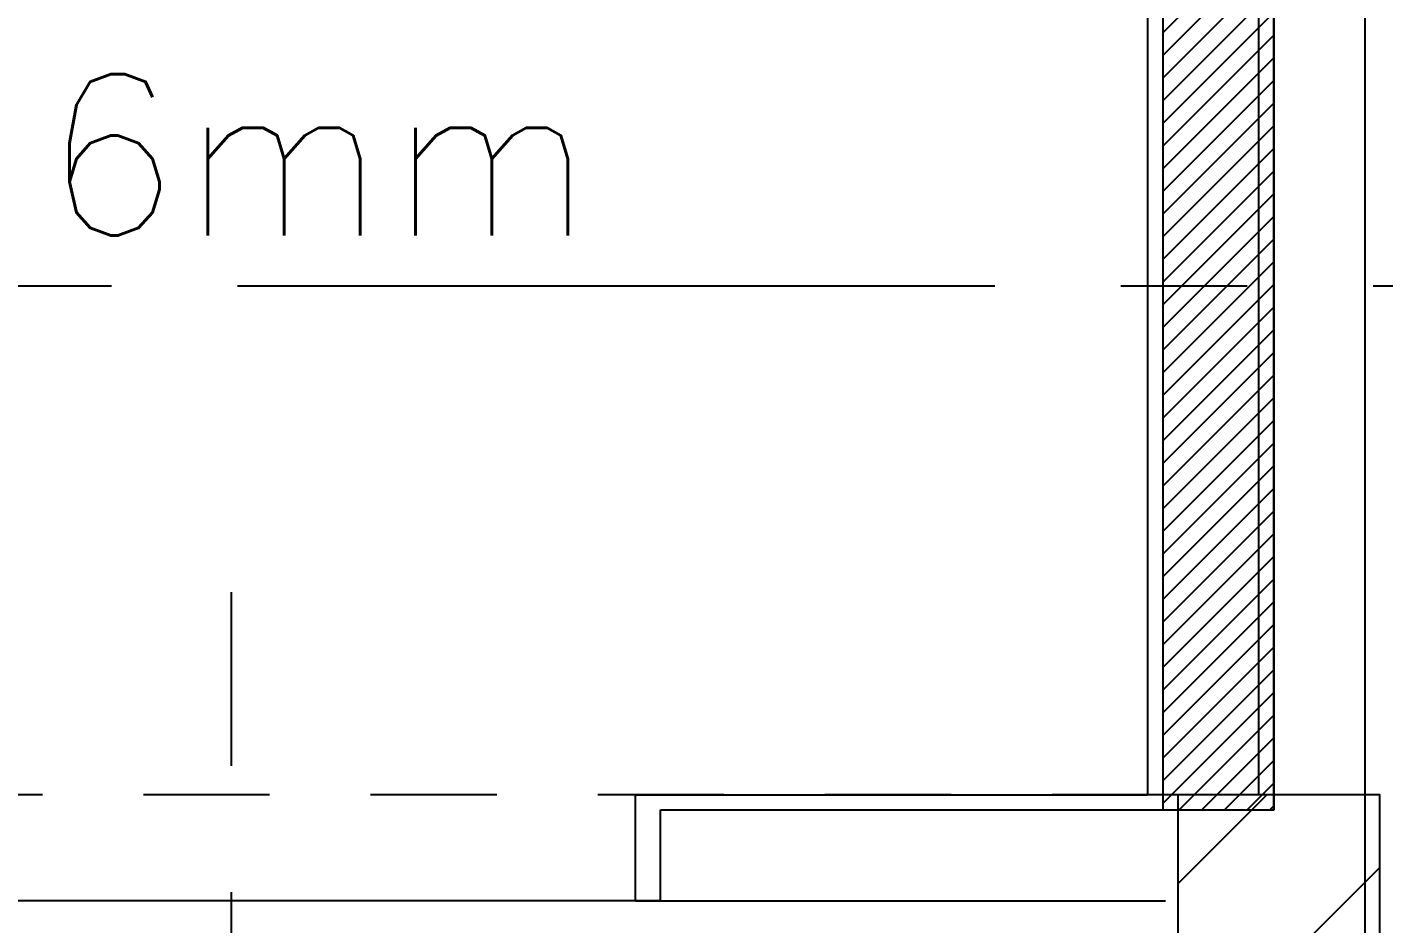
# Model space of a CAD drawing. Header units: millimetres. Extents: x 188.6 to 263.2, y 40.1 to 120.1.
# Drawn here: x 252.613 to 253.957, y 71.042 to 71.93 of the extents above; entities that cross this region are included whole.
import ezdxf

# ---------------------------------------------------------------- set-up
doc = ezdxf.new("R2010")
doc.units = ezdxf.units.MM
for name, pattern in [('CENTER2', [1.125, 0.75, -0.125, 0.125, -0.125]), ('DASHDOT2', [0.5, 0.25, -0.125, 0, -0.125]), ('HIDDEN2', [0.1875, 0.125, -0.0625])]:
    doc.linetypes.add(name, pattern=pattern)
for name, color, linetype in [('ARQ', 8, 'Continuous'), ('ESTR-PILARES', 11, 'Continuous'), ('ESTR-VIGAS', 11, 'HIDDEN2'), ('ESTRUTURA', 7, 'Continuous'), ('GAS-TEXTO', 7, 'Continuous'), ('GAS-TUBO-PISO', 6, 'CENTER2')]:
    doc.layers.add(name, color=color, linetype=linetype)
doc.styles.add('60-75', font='romans.shx', dxfattribs={"height": 0.12})
pattern_1 = [(45, (-1932.70728, -1426.162144), (-0.01122532015, 0.01122532015), [])]

# ---------------------------------------------------------------- blocks, each defined once
blk = doc.blocks.new('XREF-TIPO$0$ELEVADOR_PLANTA')
at = {"color": 0, "linetype": 'DASHDOT2'}
blk.add_line((0.3831, 0), (-0.389, 0), dxfattribs=at)
blk = doc.blocks.new('ESTR-TP-29.09.2016')
at = {"layer": 'ESTR-PILARES'}
for p, q in [((47.8, 11.5671), (47.8881, 11.6552)), ((47.8, 11.3832), (48, 11.5832))]:
    blk.add_line(p, q, dxfattribs=at)
blk.add_lwpolyline([(47.8, 9.4752), (48, 9.4752), (48, 11.6552), (47.8, 11.6552), (47.8, 9.4752)], dxfattribs=at)
at = {"layer": 'ESTR-VIGAS'}
blk.add_lwpolyline([(47.8003, 11.6552), (45.95, 11.6552)], dxfattribs=at)

msp = doc.modelspace()

# ---------------------------------------------------------------- hatches: boundary and pattern name
at = {"layer": 'ARQ'}
h = msp.add_hatch(dxfattribs=at)
h.set_pattern_fill('ANSI31', color=256, scale=0.005)
h.set_pattern_definition(pattern_1)
h.paths.add_polyline_path([(253.7382, 71.1546), (253.8482, 71.1546), (253.8482, 72.7346), (253.7382, 72.7346)])
h = msp.add_hatch(dxfattribs=at)
h.set_pattern_fill('ANSI31', color=256, scale=0.005)
h.set_pattern_definition(pattern_1)
h.paths.add_polyline_path([(253.7382, 71.1546), (253.8482, 71.1546), (253.8482, 72.7346), (253.7382, 72.7346)])

# ---------------------------------------------------------------- linework, layer by layer
for p, q in [((253.8482, 72.7346), (253.8482, 71.1546)), ((253.8482, 72.7346), (253.8482, 71.1546)), ((253.9382, 72.7346), (253.9382, 68.9746)), ((253.9382, 72.7346), (253.9382, 68.9746)), ((253.7229, 72.7196), (253.7229, 71.1696)), ((253.7229, 72.7196), (253.7229, 71.1696)), ((253.8332, 71.1696), (253.8332, 72.7196)), ((253.8332, 71.1696), (253.8332, 72.7196)), ((253.2157, 71.0646), (253.2157, 71.1696)), ((253.2157, 71.1696), (253.7229, 71.1696)), ((253.2157, 71.0646), (253.2157, 71.1696)), ((253.2157, 71.1696), (253.7229, 71.1696)), ((253.2407, 71.1546), (253.8482, 71.1546)), ((253.2407, 71.0646), (253.2407, 71.1546)), ((253.2407, 71.1546), (253.8482, 71.1546)), ((253.2407, 71.0646), (253.2407, 71.1546)), ((253.2407, 71.0646), (252.3907, 71.0646)), ((253.2407, 71.0646), (252.3907, 71.0646)), ((253.2157, 71.0646), (253.2407, 71.0646)), ((253.2157, 71.0646), (253.2407, 71.0646)), ((253.2407, 71.0646), (253.7407, 71.0646)), ((253.2407, 71.0646), (253.7407, 71.0646))]:
    msp.add_line(p, q, dxfattribs=at)
msp.add_lwpolyline([(253.7382, 71.1546), (253.8482, 71.1546), (253.8482, 72.7346), (253.7382, 72.7346)], close=True, dxfattribs=at)
msp.add_lwpolyline([(253.7382, 71.1546), (253.8482, 71.1546), (253.8482, 72.7346), (253.7382, 72.7346)], close=True, dxfattribs=at)
at = {"layer": 'GAS-TUBO-PISO'}
msp.add_line((251.6967, 71.6736), (254.5872, 71.6736), dxfattribs=at)

# ---------------------------------------------------------------- block references
at = {"layer": 'ARQ', "rotation": 270}
msp.add_blockref('XREF-TIPO$0$ELEVADOR_PLANTA', (252.8157, 70.9813), dxfattribs=at)
msp.add_blockref('XREF-TIPO$0$ELEVADOR_PLANTA', (252.8157, 70.9813), dxfattribs=at)
at = {"layer": 'ESTRUTURA'}
msp.add_blockref('ESTR-TP-29.09.2016', (205.9531, 59.5144), dxfattribs=at)

# ---------------------------------------------------------------- texts
at = {"layer": 'GAS-TEXTO', "style": '60-75'}
msp.add_text('ø16mm', height=0.16, dxfattribs=at).set_placement((252.3602, 71.7233))

doc.saveas('drawing.dxf')
